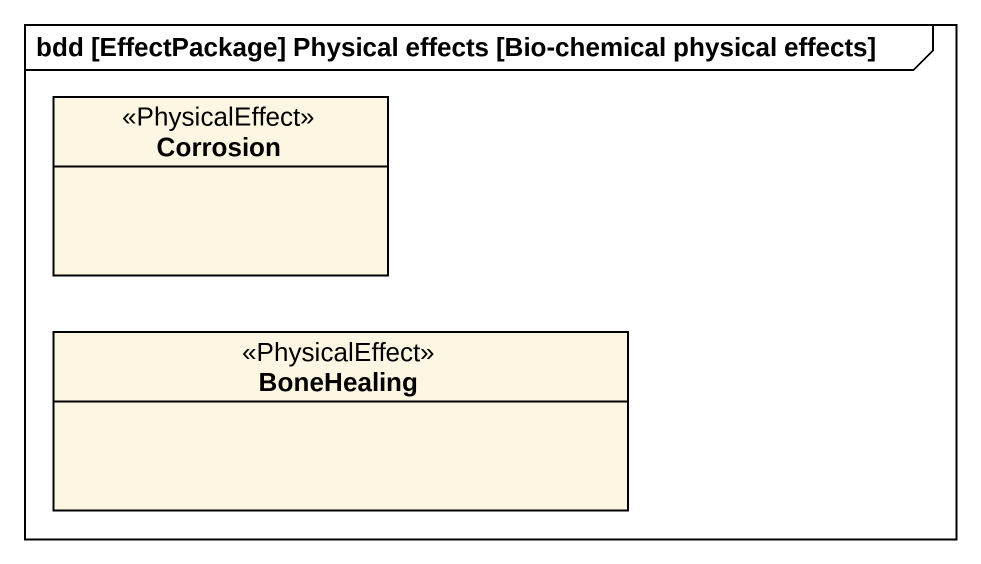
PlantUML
@startuml
mainframe bdd [EffectPackage] Physical effects [Bio-chemical physical effects]
hide circle
hide empty members
class Corrosion <<PhysicalEffect>>
class BoneHealing <<PhysicalEffect>>
@enduml
